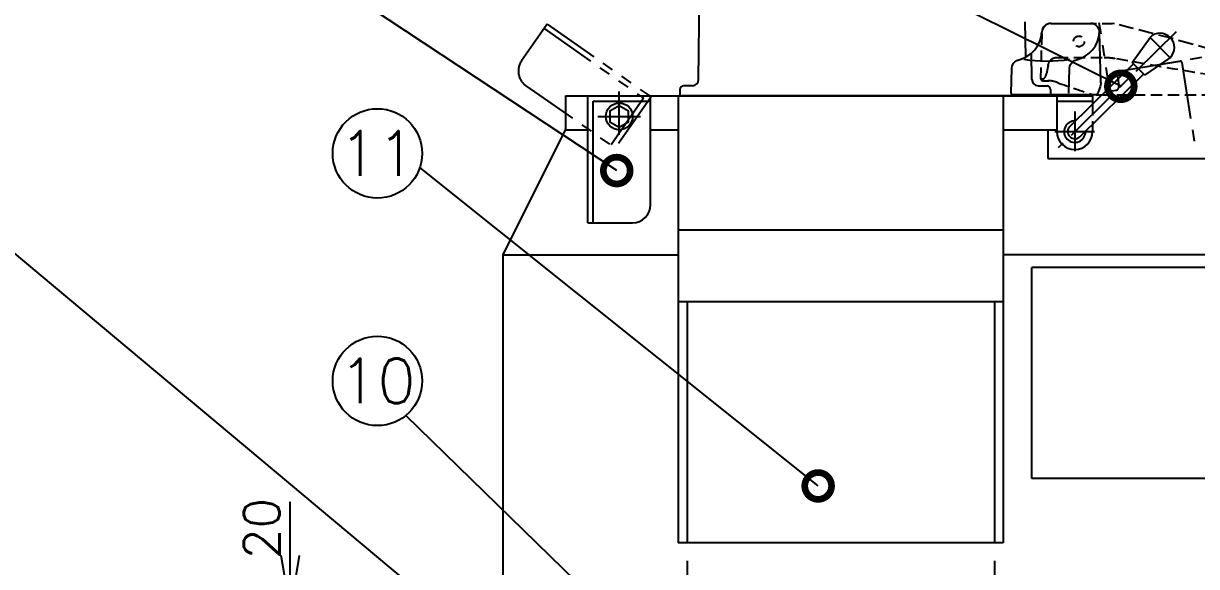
# Model space of a CAD drawing. Extents: x 230 to 4050, y 0 to 2754.
# Drawn here: x 1551 to 2208, y 947 to 1251 of the extents above; entities that cross this region are included whole.
import ezdxf
from ezdxf.enums import TextEntityAlignment as Align

# ---------------------------------------------------------------- set-up
doc = ezdxf.new("R2010")
doc.units = 0
doc.header["$PDMODE"] = 3
for name, pattern in [('CENTER', [50.8, 31.75, -6.35, 6.35, -6.35]), ('HIDDEN', [9.525, 6.35, -3.175]), ('PHANTOM', [63.5, 31.75, -6.35, 6.35, -6.35, 6.35, -6.35])]:
    doc.linetypes.add(name, pattern=pattern)
doc.layers.get('0').update_dxf_attribs({"linetype": 'CONTINUOUS'})
doc.layers.get('DEFPOINTS').update_dxf_attribs({"linetype": 'CONTINUOUS'})
doc.layers.add('DANMEN', color=7, linetype='CONTINUOUS')
doc.layers.add('SUNPOU', color=7, linetype='CONTINUOUS')
doc.styles.get("Standard").update_dxf_attribs({"font": 'romans.shx', "bigfont": 'extfont.shx'})
doc.dimstyles.get("Standard").update_dxf_attribs({"dimscale": 10, "dimtxt": 2, "dimasz": 3, "dimexe": 1, "dimexo": 1, "dimgap": 0.6, "dimtad": 3, "dimdec": 0, "dimzin": 0, "dimdsep": 46, "dimtxsty": 'STANDARD', "dimblk1": 'OPEN', "dimblk2": 'OPEN', "dimsah": 1, "dimcen": 1.5, "dimadec": 0, "dimazin": 0, "dimtfac": 1, "dimtdec": 0, "dimtmove": 0, "dimatfit": 0, "dimldrblk": 'DOTSMALL', "dimfxl": 1, "dimtvp": 1, "dimtolj": 1, "dimtzin": 0, "dimarcsym": 0})

# ---------------------------------------------------------------- blocks, each defined once
blk = doc.blocks.new('_OPEN')
at = {"color": 0, "linetype": 'ByBlock'}
for p, q in [((-1, 0.167), (0, 0)), ((0, 0), (-1, -0.167)), ((0, 0), (-1, 0))]:
    blk.add_line(p, q, dxfattribs=at)
blk = doc.blocks.new('*D16')
at = {"layer": 'DEFPOINTS', "color": 0}
for p in [(1700.23, 923.23), (1775.36, 923.23), (1775.2, 903.18)]:
    blk.add_point(p, dxfattribs=at)
at = {"layer": 'SUNPOU', "color": 0, "lineweight": -2}
for p, q in [((1700.23, 953.23), (1700.23, 983.23)), ((1765.36, 923.23), (1690.23, 923.23)), ((1700.23, 903.18), (1700.23, 923.23)), ((1765.2, 903.18), (1690.23, 903.18)), ((1700.23, 873.18), (1700.23, 843.18))]:
    blk.add_line(p, q, dxfattribs=at)
at = {"layer": 'SUNPOU', "color": 0, "lineweight": -2, "xscale": 30, "yscale": 30, "zscale": 30}
for p, rotation in [((1700.23, 923.23), 270), ((1700.23, 903.18), 90)]:
    blk.add_blockref('_OPEN', p, dxfattribs=dict(at, rotation=rotation))
at = {"layer": 'SUNPOU', "color": 0, "insert": (1684.23, 968.23), "char_height": 20, "attachment_point": 5, "rotation": 90}
blk.add_mtext('\\A1;20', dxfattribs=at)
blk = doc.blocks.new('_DotSmall')
at = {"color": 0, "linetype": 'ByBlock', "const_width": 0.5}
blk.add_lwpolyline([(-0.0625, 0, 1), (0.0625, 0, 1)], format="xyb", close=True, dxfattribs=at)
blk = doc.blocks.new('*D17')
at = {"layer": 'DEFPOINTS', "color": 0}
for p in [(2691.82, 1155.14), (1766.86, 350.23), (2691.82, 221.77)]:
    blk.add_point(p, dxfattribs=at)
at = {"layer": 'SUNPOU', "color": 0, "lineweight": -2}
for p, q in [((2691.82, 1145.14), (2691.82, 211.77)), ((1766.86, 340.23), (1766.86, 211.77)), ((1796.86, 221.77), (2661.82, 221.77))]:
    blk.add_line(p, q, dxfattribs=at)
at = {"layer": 'SUNPOU', "color": 0, "lineweight": -2, "xscale": 30, "yscale": 30, "zscale": 30, "rotation": 180}
blk.add_blockref('_OPEN', (1766.86, 221.77), dxfattribs=at)
at = {"layer": 'SUNPOU', "color": 0, "lineweight": -2, "xscale": 30, "yscale": 30, "zscale": 30}
blk.add_blockref('_OPEN', (2691.82, 221.77), dxfattribs=at)
at = {"layer": 'SUNPOU', "color": 0, "insert": (2166.61, 237.77), "char_height": 20, "attachment_point": 5}
blk.add_mtext('\\A1;925', dxfattribs=at)
blk = doc.blocks.new('*D20')
at = {"layer": 'DEFPOINTS', "color": 0}
for p in [(1922.36, 960.23), (2094.36, 960.23), (2094.36, 905.11)]:
    blk.add_point(p, dxfattribs=at)
at = {"layer": 'SUNPOU', "color": 0, "lineweight": -2}
for p, q in [((1922.36, 950.23), (1922.36, 895.11)), ((2094.36, 950.23), (2094.36, 895.11)), ((1952.36, 905.11), (2064.36, 905.11))]:
    blk.add_line(p, q, dxfattribs=at)
at = {"layer": 'SUNPOU', "color": 0, "lineweight": -2, "xscale": 30, "yscale": 30, "zscale": 30, "rotation": 180}
blk.add_blockref('_OPEN', (1922.36, 905.11), dxfattribs=at)
at = {"layer": 'SUNPOU', "color": 0, "lineweight": -2, "xscale": 30, "yscale": 30, "zscale": 30}
blk.add_blockref('_OPEN', (2094.36, 905.11), dxfattribs=at)
at = {"layer": 'SUNPOU', "color": 0, "insert": (2008.36, 921.11), "char_height": 20, "attachment_point": 5}
blk.add_mtext('\\A1;170', dxfattribs=at)
blk = doc.blocks.new('A$C3EDE0BAA')
at = {"color": 1, "linetype": 'PHANTOM'}
for p, q in [((85.73, 387.19), (116.92, 185.48)), ((85.73, 387.19), (116.92, 185.48)), ((281.1, 223.06), (156.28, 202.54)), ((281.1, 223.06), (156.28, 202.54)), ((124.34, 197.23), (156.27, 202.53)), ((136.73, 199.29), (156.27, 202.53)), ((157.42, 201.7), (164.54, 155.66)), ((157.42, 201.7), (164.54, 155.66)), ((121.44, 193.34), (122.06, 188.34)), ((121.44, 193.34), (122.06, 188.34)), ((120.43, 186.12), (116.88, 185.48)), ((120.43, 186.12), (116.88, 185.48)), ((289.24, 177.14), (164.54, 155.66)), ((289.24, 177.14), (164.54, 155.66))]:
    blk.add_line(p, q, dxfattribs=at)
for centre, radius, start, end in [((124.91, 193.77), 3.5, 99.43936, 187.13148), ((124.91, 193.77), 3.5, 99.43936, 187.13148), ((156.43, 201.55), 1, 8.78936, 99.43936), ((156.43, 201.55), 1, 8.78936, 99.43936), ((120.08, 188.09), 2, 280.28936, 7.13148), ((120.08, 188.09), 2, 280.28936, 7.13148)]:
    blk.add_arc(centre, radius, start, end, dxfattribs=at)
at = {"layer": 'DANMEN', "color": 4, "linetype": 'HIDDEN'}
for p, q in [((84.14, 223.55), (118.4, 223.55)), ((119.6, 223.4), (118.4, 223.55)), ((78.46, 192.57), (79.15, 218.68)), ((87.36, 204.58), (113.78, 204.58)), ((78.46, 192.57), (79.53, 192.57)), ((79.46, 191.55), (82.89, 191.55)), ((91.92, 188.99), (91.94, 188.98)), ((110.69, 185.13), (110.69, 185.13)), ((111.34, 183.55), (195.06, 183.55))]:
    blk.add_line(p, q, dxfattribs=at)
blk.add_lwpolyline([(191.74, 203.29), (183.67, 205.9), (172.76, 209.24), (161.69, 212.42), (150.56, 215.48), (139.45, 218.4), (128.45, 221.2), (119.6, 223.4)], dxfattribs=at)
blk.add_circle((99.74, 213.55), 3, dxfattribs=at)
for centre, radius, start, end in [((84.14, 218.55), 5, 90, 178.5), ((514.47, 2348.82), 2180.72, 259.59915, 260.92784), ((388.19, 138.44), 311.85, 168.58993, 169.44916), ((87.27, 200.08), 4.51, 131.58866, 133.93633), ((79.46, 192.55), 1, 178.5, 270), ((82.36, 180.03), 11.52, 87.48707, 89.97846), ((81.01, 172.62), 19.08, 69.59409, 69.7234), ((471.65, 1282.29), 1157.34, 250.62263, 251.68865), ((111.34, 204.07), 20.52, 264.16156, 270.00228)]:
    blk.add_arc(centre, radius, start, end, dxfattribs=at)
for points, knots in [([(84.27, 203.45), (84.68, 203.82), (85.67, 204.41), (86.79, 204.58), (87.36, 204.58)], [0, 0, 0, 0, 0.493482, 1, 1, 1, 1]), ([(113.78, 204.58), (114.36, 204.58), (116.7, 204.52), (119.04, 204.25), (120.77, 203.93)], [0, 0, 0, 0, 0.248395, 1, 1, 1, 1]), ([(82.51, 200.13), (82.57, 200.45), (82.88, 201.61), (83.5, 202.72), (84.14, 203.33)], [0, 0, 0, 0, 0.266592, 1, 1, 1, 1]), ([(79.53, 192.57), (79.99, 192.57), (81.05, 193.58), (81.47, 194.75), (81.62, 195.54)], [0, 0, 0, 0, 0.3647, 1, 1, 1, 1]), ([(87.62, 190.52), (87.19, 190.68), (85.64, 191.19), (84.02, 191.49), (82.86, 191.54)], [0, 0, 0, 0, 0.284648, 1, 1, 1, 1])]:
    blk.add_open_spline(points, degree=3, knots=knots, dxfattribs=at)

msp = doc.modelspace()

# ---------------------------------------------------------------- linework, layer by layer
at = {"color": 2}
for p, q in [((1928.74, 1219.39), (1929.47, 1284.38)), ((2111.9, 1231.92), (2111.68, 1251.72)), ((2125.93, 1250.73), (2148.24, 1250.73)), ((2153.98, 1217.51), (2153.23, 1245.86)), ((2171.48, 1228.87), (2181.49, 1242.94)), ((2192.72, 1231.54), (2181.49, 1242.94)), ((2136.55, 1193.08), (2172.18, 1228.16)), ((2178.5, 1221.75), (2171.48, 1228.87)), ((2178.5, 1221.75), (2192.72, 1231.54)), ((2103.72, 1211.76), (2104.08, 1225.59)), ((2136.02, 1211.76), (2136.38, 1225.59)), ((2142.17, 1187.38), (2177.79, 1222.46)), ((1925.34, 1215.93), (1920.3, 1215.79)), ((2153.93, 1216.93), (2153.93, 1216.93)), ((1854.36, 1210.23), (1854.36, 1191.23)), ((1854.36, 1210.23), (2149.36, 1210.23)), ((1866.86, 1139.27), (1866.86, 1210.23)), ((1901.86, 1149.27), (1901.86, 1210.23)), ((1917.36, 1210.23), (1917.36, 1095.23)), ((1918.36, 1213.84), (1918.27, 1210.23)), ((2119.36, 1210.23), (1919.36, 1210.23)), ((2099.36, 1210.23), (2099.36, 1095.23)), ((2150.51, 1210.73), (2104.72, 1210.73)), ((2125.89, 1210.07), (2125.71, 1210.23)), ((2125.84, 1210.73), (2125.86, 1210.09)), ((2129.36, 1210.23), (2129.36, 1190.23)), ((2149.36, 1210.23), (2149.36, 1205.69)), ((2152.48, 1212.31), (2152, 1211.5)), ((1869.86, 1207.23), (1901.86, 1207.23)), ((1869.86, 1139.27), (1869.86, 1207.23)), ((2129.36, 1207.23), (2149.36, 1207.23)), ((1872.37, 1198.73), (1896.35, 1198.73)), ((1819.36, 1121.23), (1854.36, 1191.23)), ((1854.36, 1191.23), (1866.86, 1191.23)), ((1901.86, 1191.23), (1917.36, 1191.23)), ((2099.36, 1191.23), (2129.36, 1191.23)), ((2124.36, 1191.23), (2124.36, 1175.23)), ((2149.36, 1194.46), (2149.36, 1190.23)), ((2124.36, 1175.23), (2324.36, 1175.23)), ((1866.86, 1139.27), (1891.86, 1139.27)), ((1917.36, 1135.23), (2099.36, 1135.23)), ((1819.36, 860.23), (1819.36, 1121.23)), ((1819.36, 1121.23), (1917.36, 1121.23)), ((2359.36, 1121.23), (2099.36, 1121.23)), ((2115.36, 996.23), (2115.36, 1114.23)), ((2353.36, 1114.23), (2115.36, 1114.23)), ((1917.36, 1095.23), (2099.36, 1095.23)), ((1917.36, 1095.23), (1917.36, 960.23)), ((1922.36, 1095.23), (1922.36, 960.23)), ((2094.36, 1095.23), (2094.36, 960.23)), ((2099.36, 1095.23), (2099.36, 960.23)), ((2353.36, 996.23), (2115.36, 996.23)), ((2099.36, 960.23), (1917.36, 960.23))]:
    msp.add_line(p, q, dxfattribs=at)
for points in [[(2104.08, 1225.59), (2104.09, 1225.79), (2104.27, 1226.83), (2104.63, 1227.75), (2105.13, 1228.54), (2105.72, 1229.19), (2106.35, 1229.68), (2106.97, 1230.04), (2107.51, 1230.29), (2108.03, 1230.47)], [(2136.38, 1225.59), (2136.39, 1225.79), (2136.57, 1226.83), (2136.93, 1227.75), (2137.43, 1228.54), (2138.02, 1229.19), (2138.65, 1229.68), (2139.26, 1230.04), (2139.81, 1230.29), (2140.33, 1230.47)], [(2153.93, 1216.93), (2153.6, 1215.44), (2153.07, 1213.78), (2152.48, 1212.31)], [(2153.98, 1217.51), (2153.96, 1217.11), (2153.93, 1216.93)], [(2152, 1211.5), (2151.27, 1210.91), (2150.51, 1210.73)]]:
    msp.add_lwpolyline(points, dxfattribs=at)
msp.add_lwpolyline([(1884.36, 1204.73), (1879.16, 1201.73), (1879.16, 1195.73), (1884.36, 1192.73), (1889.56, 1195.73), (1889.56, 1201.73)], close=True, dxfattribs=at)
msp.add_circle((1884.36, 1198.73), 7.5, dxfattribs=at)
for centre, radius, start, end in [((2125.93, 1245.73), 5, 90, 178.5), ((2148.24, 1245.73), 5, 1.5, 90), ((2104.1, 1246.88), 16.87, 283.492, 356.55546), ((2136.4, 1246.88), 16.87, 283.492, 356.55546), ((2187.1, 1237.24), 8, 314.55451, 134.55451), ((2123.67, 1312.91), 83.18, 261.10684, 278.89316), ((1920.36, 1213.79), 2, 91.65788, 178.5), ((1925.24, 1219.43), 3.5, 271.65788, 359.35), ((2104.72, 1211.73), 1, 178.5, 270), ((2139.36, 1190.23), 6, 86.36483, 2.7442), ((2139.36, 1190.23), 10, 180, 0), ((2139.36, 1190.23), 4, 134.55451, 314.55451), ((1891.86, 1149.27), 10, 270, 0)]:
    msp.add_arc(centre, radius, start, end, dxfattribs=at)
at = {"layer": 'DANMEN', "color": 2, "linetype": 'PHANTOM'}
for p, q in [((1844.06, 1250.33), (1829.71, 1229.85)), ((1842.33, 1247.87), (1898, 1208.88)), ((1844.06, 1250.33), (1902.18, 1209.61)), ((1832.17, 1215.92), (1882.1, 1180.95)), ((1898, 1208.88), (1879.64, 1182.67)), ((1902.18, 1209.61), (1882.1, 1180.95))]:
    msp.add_line(p, q, dxfattribs=at)
at = {"layer": 'DANMEN', "color": 2, "linetype": 'CENTER'}
for p, q in [((2196.07, 1246.07), (2130.14, 1181.16)), ((1884.36, 1188.38), (1884.36, 1212.72)), ((2139.36, 1201.42), (2139.36, 1179.25)), ((2128.17, 1190.23), (2150.34, 1190.23))]:
    msp.add_line(p, q, dxfattribs=at)
at = {"layer": 'DANMEN', "color": 2, "linetype": 'HIDDEN'}
msp.add_line((2149.36, 1205.69), (2149.36, 1194.46), dxfattribs=at)
at = {"layer": 'DANMEN', "color": 4, "linetype": 'PHANTOM'}
msp.add_arc((2139.25, 1190.23), 553.68, 355.40715, 87.3755, dxfattribs=at)
at = {"layer": 'DANMEN', "color": 1, "linetype": 'PHANTOM'}
msp.add_arc((2142.11, 1190.25), 326.07, 3.85833, 85.31291, dxfattribs=at)
at = {"layer": 'DANMEN', "color": 2, "linetype": 'PHANTOM'}
msp.add_arc((1837.9, 1224.11), 10, 144.99209, 234.99209, dxfattribs=at)
at = {"layer": 'DEFPOINTS', "color": 5}
for p, q in [((2115.38, 1219.39), (2115.22, 1234.19)), ((2118.78, 1215.93), (2123.82, 1215.79)), ((2125.76, 1213.84), (2125.84, 1210.73))]:
    msp.add_line(p, q, dxfattribs=at)
for centre, radius, start, end in [((2118.88, 1219.43), 3.5, 180.65, 268.34212), ((2123.76, 1213.79), 2, 1.5, 88.34212)]:
    msp.add_arc(centre, radius, start, end, dxfattribs=at)
at = {"layer": 'SUNPOU'}
for centre in [(1749.01, 1178.08), (1749.01, 1050.78)]:
    msp.add_circle(centre, 25, dxfattribs=at)

# ---------------------------------------------------------------- block references
at = {"layer": 'DANMEN', "color": 2}
msp.add_blockref('A$C3EDE0BAA', (2041.94, 1027.18), dxfattribs=at)

# ---------------------------------------------------------------- texts
at = {"layer": 'SUNPOU'}
for s, p in [('11', (1749.01, 1178.08)), ('10', (1749.01, 1050.78))]:
    msp.add_text(s, height=25, dxfattribs=at).set_placement(p, align=Align.MIDDLE)

# ---------------------------------------------------------------- dimensions: what is measured, and where the dimension line sits
dim = msp.add_linear_dim(base=(2691.82, 221.77), p1=(1766.86, 350.23), p2=(2691.82, 1155.14), dimstyle='STANDARD', override={"dimtmove": 0}, dxfattribs=at)
dim.commit()
dim.dimension.update_dxf_attribs({"geometry": '*D17', "text_midpoint": (2166.61, 221.77), "dimtype": 160})
dim = msp.add_linear_dim(base=(1700.23, 923.23), p1=(1775.2, 903.18), p2=(1775.36, 923.23), angle=90, dimstyle='STANDARD', override={"dimtmove": 1}, dxfattribs=at)
dim.commit()
dim.dimension.update_dxf_attribs({"geometry": '*D16', "text_midpoint": (1700.23, 968.23), "dimtype": 160})
dim = msp.add_linear_dim(base=(2094.36, 905.11), p1=(1922.36, 960.23), p2=(2094.36, 960.23), text='170', dimstyle='STANDARD', dxfattribs=at)
dim.commit()
dim.dimension.update_dxf_attribs({"geometry": '*D20', "text_midpoint": (2008.36, 905.11), "dimtype": 160})

# ---------------------------------------------------------------- leaders
for points in [[(1882.98, 1168.46), (1510.37, 1414.79)], [(2165.12, 1215.59), (1772.74, 1410.51)], [(1995.71, 992.05), (1772.74, 1170.2)], [(1795.95, 913.17), (1510.37, 1151.75)], [(1969.79, 831.89), (1764.94, 1031.51)]]:
    msp.add_leader(points, dimstyle='STANDARD', dxfattribs=at)

doc.saveas('drawing.dxf')
